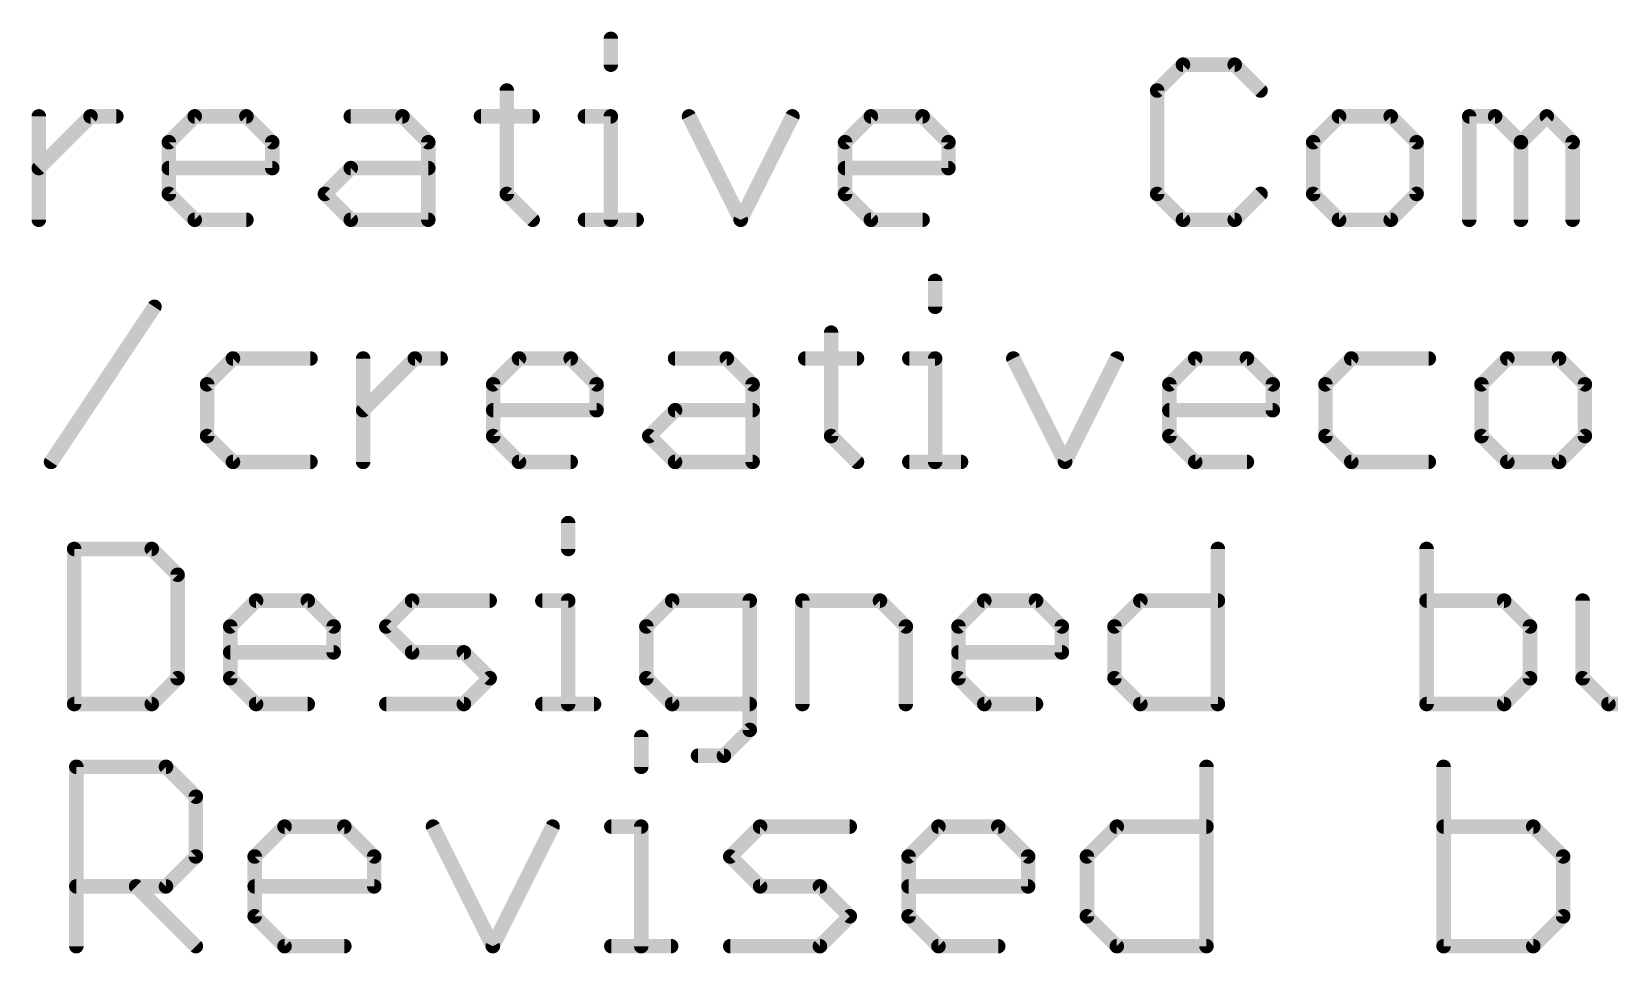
# Model space of a CAD drawing. Extents: x -33 to 74, y -16 to 15.
# Drawn here: x -1.92 to 14.64, y -15.24 to -5.57 of the extents above; entities that cross this region are included whole.
import ezdxf

# ---------------------------------------------------------------- set-up
doc = ezdxf.new("R2010")
doc.units = 0
doc.layers.add('51', color=53, linetype='CONTINUOUS')

msp = doc.modelspace()

# ---------------------------------------------------------------- linework, layer by layer
at = {"layer": '51', "const_width": 0.1524}
for points in [[(4.1598, -5.6456), (4.1598, -5.9168)], [(10.1627, -5.9168), (9.8915, -6.188)], [(10.705, -5.9168), (10.1627, -5.9168)], [(10.9762, -6.188), (10.705, -5.9168)], [(3.0683, -6.188), (3.0683, -7.2726)], [(9.8915, -6.188), (9.8915, -7.2726)], [(-1.8414, -7.5438), (-1.8414, -6.4591)], [(-1.8414, -7.0015), (-1.2991, -6.4591)], [(-1.2991, -6.4591), (-1.0279, -6.4591)], [(-0.4771, -6.7303), (-0.206, -6.4591)], [(-0.206, -6.4591), (0.3364, -6.4591)], [(0.3364, -6.4591), (0.6075, -6.7303)], [(1.4312, -6.4591), (1.9735, -6.4591)], [(1.9735, -6.4591), (2.2447, -6.7303)], [(2.7972, -6.4591), (3.3395, -6.4591)], [(3.8886, -6.4591), (4.1598, -6.4591)], [(4.1598, -6.4591), (4.1598, -7.5438)], [(4.9801, -6.4591), (5.5224, -7.5438)], [(5.5224, -7.5438), (6.0647, -6.4591)], [(6.6172, -6.7303), (6.8884, -6.4591)], [(6.8884, -6.4591), (7.4307, -6.4591)], [(7.4307, -6.4591), (7.7019, -6.7303)], [(11.7998, -6.4591), (11.5287, -6.7303)], [(12.3422, -6.4591), (11.7998, -6.4591)], [(12.6133, -6.7303), (12.3422, -6.4591)], [(13.1658, -7.5438), (13.1658, -6.4591)], [(13.1658, -6.4591), (13.437, -6.4591)], [(13.437, -6.4591), (13.7082, -6.7303)], [(13.7082, -6.7303), (13.9793, -6.4591)], [(13.9793, -6.4591), (14.2505, -6.7303)], [(-0.4771, -7.2726), (-0.4771, -6.7303)], [(0.6075, -6.7303), (0.6075, -7.0015)], [(2.2447, -6.7303), (2.2447, -7.5438)], [(6.6172, -7.2726), (6.6172, -6.7303)], [(7.7019, -6.7303), (7.7019, -7.0015)], [(11.5287, -6.7303), (11.5287, -7.2726)], [(12.6133, -7.2726), (12.6133, -6.7303)], [(13.7082, -6.7303), (13.7082, -7.5438)], [(14.2505, -6.7303), (14.2505, -7.5438)], [(0.6075, -7.0015), (-0.4771, -7.0015)], [(1.16, -7.2726), (1.4312, -7.0015)], [(1.4312, -7.0015), (2.2447, -7.0015)], [(7.7019, -7.0015), (6.6172, -7.0015)], [(-0.206, -7.5438), (-0.4771, -7.2726)], [(1.4312, -7.5438), (1.16, -7.2726)], [(3.0683, -7.2726), (3.3395, -7.5438)], [(6.8884, -7.5438), (6.6172, -7.2726)], [(9.8915, -7.2726), (10.1627, -7.5438)], [(10.705, -7.5438), (10.9762, -7.2726)], [(11.5287, -7.2726), (11.7998, -7.5438)], [(12.3422, -7.5438), (12.6133, -7.2726)], [(0.3364, -7.5438), (-0.206, -7.5438)], [(2.2447, -7.5438), (1.4312, -7.5438)], [(3.8886, -7.5438), (4.4309, -7.5438)], [(7.4307, -7.5438), (6.8884, -7.5438)], [(10.1627, -7.5438), (10.705, -7.5438)], [(11.7998, -7.5438), (12.3422, -7.5438)], [(7.5625, -8.1856), (7.5625, -8.4568)], [(-1.713, -10.0838), (-0.6284, -8.4568)], [(6.4711, -8.728), (6.4711, -9.8126)], [(0.1953, -8.9991), (-0.0759, -9.2703)], [(1.0088, -8.9991), (0.1953, -8.9991)], [(1.5613, -10.0838), (1.5613, -8.9991)], [(1.5613, -9.5415), (2.1036, -8.9991)], [(2.1036, -8.9991), (2.3748, -8.9991)], [(2.9256, -9.2703), (3.1968, -8.9991)], [(3.1968, -8.9991), (3.7391, -8.9991)], [(3.7391, -8.9991), (4.0102, -9.2703)], [(4.8339, -8.9991), (5.3762, -8.9991)], [(5.3762, -8.9991), (5.6474, -9.2703)], [(6.1999, -8.9991), (6.7422, -8.9991)], [(7.2913, -8.9991), (7.5625, -8.9991)], [(7.5625, -8.9991), (7.5625, -10.0838)], [(8.3828, -8.9991), (8.9251, -10.0838)], [(8.9251, -10.0838), (9.4674, -8.9991)], [(10.0199, -9.2703), (10.2911, -8.9991)], [(10.2911, -8.9991), (10.8334, -8.9991)], [(10.8334, -8.9991), (11.1046, -9.2703)], [(11.9283, -8.9991), (11.6571, -9.2703)], [(12.7417, -8.9991), (11.9283, -8.9991)], [(13.5654, -8.9991), (13.2942, -9.2703)], [(14.1077, -8.9991), (13.5654, -8.9991)], [(14.3789, -9.2703), (14.1077, -8.9991)], [(-0.0759, -9.2703), (-0.0759, -9.8126)], [(2.9256, -9.8126), (2.9256, -9.2703)], [(4.0102, -9.2703), (4.0102, -9.5415)], [(5.6474, -9.2703), (5.6474, -10.0838)], [(10.0199, -9.8126), (10.0199, -9.2703)], [(11.1046, -9.2703), (11.1046, -9.5415)], [(11.6571, -9.2703), (11.6571, -9.8126)], [(13.2942, -9.2703), (13.2942, -9.8126)], [(14.3789, -9.8126), (14.3789, -9.2703)], [(4.0102, -9.5415), (2.9256, -9.5415)], [(4.5627, -9.8126), (4.8339, -9.5415)], [(4.8339, -9.5415), (5.6474, -9.5415)], [(11.1046, -9.5415), (10.0199, -9.5415)], [(-0.0759, -9.8126), (0.1953, -10.0838)], [(3.1968, -10.0838), (2.9256, -9.8126)], [(4.8339, -10.0838), (4.5627, -9.8126)], [(6.4711, -9.8126), (6.7422, -10.0838)], [(10.2911, -10.0838), (10.0199, -9.8126)], [(11.6571, -9.8126), (11.9283, -10.0838)], [(13.2942, -9.8126), (13.5654, -10.0838)], [(14.1077, -10.0838), (14.3789, -9.8126)], [(0.1953, -10.0838), (1.0088, -10.0838)], [(3.7391, -10.0838), (3.1968, -10.0838)], [(5.6474, -10.0838), (4.8339, -10.0838)], [(7.2913, -10.0838), (7.8337, -10.0838)], [(10.8334, -10.0838), (10.2911, -10.0838)], [(11.9283, -10.0838), (12.7417, -10.0838)], [(13.5654, -10.0838), (14.1077, -10.0838)], [(3.7124, -10.7256), (3.7124, -10.9968)], [(-1.4703, -10.9968), (-1.4703, -12.6238)], [(-0.6568, -10.9968), (-1.4703, -10.9968)], [(-0.3856, -11.268), (-0.6568, -10.9968)], [(10.5288, -10.9968), (10.5288, -12.6238)], [(12.7184, -10.9968), (12.7184, -12.6238)], [(-0.3856, -12.3526), (-0.3856, -11.268)], [(0.1669, -11.8103), (0.4381, -11.5391)], [(0.4381, -11.5391), (0.9804, -11.5391)], [(0.9804, -11.5391), (1.2516, -11.8103)], [(1.8041, -11.8103), (2.0752, -11.5391)], [(2.0752, -11.5391), (2.8887, -11.5391)], [(3.4412, -11.5391), (3.7124, -11.5391)], [(3.7124, -11.5391), (3.7124, -12.6238)], [(4.8038, -11.5391), (4.5327, -11.8103)], [(5.6173, -11.5391), (4.8038, -11.5391)], [(5.6173, -12.895), (5.6173, -11.5391)], [(6.1698, -12.6238), (6.1698, -11.5391)], [(6.1698, -11.5391), (6.9833, -11.5391)], [(6.9833, -11.5391), (7.2545, -11.8103)], [(7.807, -11.8103), (8.0781, -11.5391)], [(8.0781, -11.5391), (8.6205, -11.5391)], [(8.6205, -11.5391), (8.8916, -11.8103)], [(9.4441, -11.8103), (9.7153, -11.5391)], [(9.7153, -11.5391), (10.5288, -11.5391)], [(13.5319, -11.5391), (12.7184, -11.5391)], [(13.8031, -11.8103), (13.5319, -11.5391)], [(14.3556, -11.5391), (14.3556, -12.3526)], [(0.1669, -12.3526), (0.1669, -11.8103)], [(1.2516, -11.8103), (1.2516, -12.0815)], [(2.0752, -12.0815), (1.8041, -11.8103)], [(4.5327, -11.8103), (4.5327, -12.3526)], [(7.2545, -11.8103), (7.2545, -12.6238)], [(7.807, -12.3526), (7.807, -11.8103)], [(8.8916, -11.8103), (8.8916, -12.0815)], [(9.4441, -12.3526), (9.4441, -11.8103)], [(13.8031, -12.3526), (13.8031, -11.8103)], [(1.2516, -12.0815), (0.1669, -12.0815)], [(2.6176, -12.0815), (2.0752, -12.0815)], [(2.8887, -12.3526), (2.6176, -12.0815)], [(8.8916, -12.0815), (7.807, -12.0815)], [(-0.6568, -12.6238), (-0.3856, -12.3526)], [(0.4381, -12.6238), (0.1669, -12.3526)], [(2.6176, -12.6238), (2.8887, -12.3526)], [(4.5327, -12.3526), (4.8038, -12.6238)], [(8.0781, -12.6238), (7.807, -12.3526)], [(9.7153, -12.6238), (9.4441, -12.3526)], [(13.5319, -12.6238), (13.8031, -12.3526)], [(14.3556, -12.3526), (14.6268, -12.6238)], [(-1.4703, -12.6238), (-0.6568, -12.6238)], [(0.9804, -12.6238), (0.4381, -12.6238)], [(1.8041, -12.6238), (2.6176, -12.6238)], [(3.4412, -12.6238), (3.9835, -12.6238)], [(4.8038, -12.6238), (5.6173, -12.6238)], [(8.6205, -12.6238), (8.0781, -12.6238)], [(10.5288, -12.6238), (9.7153, -12.6238)], [(12.7184, -12.6238), (13.5319, -12.6238)], [(14.6268, -12.6238), (15.4402, -12.6238)], [(4.4788, -12.9691), (4.4788, -13.2826)], [(5.3461, -13.1661), (5.6173, -12.895)], [(-1.4478, -15.1638), (-1.4478, -13.2826)], [(-1.4478, -13.2826), (-0.5072, -13.2826)], [(-0.5072, -13.2826), (-0.1937, -13.5961)], [(5.075, -13.1661), (5.3461, -13.1661)], [(10.4089, -13.2826), (10.4089, -15.1638)], [(12.8968, -13.2826), (12.8968, -15.1638)], [(-0.1937, -13.5961), (-0.1937, -14.2232)], [(0.4232, -14.2232), (0.7368, -13.9097)], [(0.7368, -13.9097), (1.3638, -13.9097)], [(1.3638, -13.9097), (1.6774, -14.2232)], [(2.2943, -13.9097), (2.9213, -15.1638)], [(2.9213, -15.1638), (3.5484, -13.9097)], [(4.1653, -13.9097), (4.4788, -13.9097)], [(4.4788, -13.9097), (4.4788, -15.1638)], [(5.4127, -14.2232), (5.7262, -13.9097)], [(5.7262, -13.9097), (6.6668, -13.9097)], [(7.2837, -14.2232), (7.5972, -13.9097)], [(7.5972, -13.9097), (8.2243, -13.9097)], [(8.2243, -13.9097), (8.5378, -14.2232)], [(9.1547, -14.2232), (9.4683, -13.9097)], [(9.4683, -13.9097), (10.4089, -13.9097)], [(13.8374, -13.9097), (12.8968, -13.9097)], [(14.151, -14.2232), (13.8374, -13.9097)], [(-0.1937, -14.2232), (-0.5072, -14.5367)], [(0.4232, -14.8503), (0.4232, -14.2232)], [(1.6774, -14.2232), (1.6774, -14.5367)], [(5.7262, -14.5367), (5.4127, -14.2232)], [(7.2837, -14.8503), (7.2837, -14.2232)], [(8.5378, -14.2232), (8.5378, -14.5367)], [(9.1547, -14.8503), (9.1547, -14.2232)], [(14.151, -14.8503), (14.151, -14.2232)], [(-0.5072, -14.5367), (-1.4478, -14.5367)], [(-0.8207, -14.5367), (-0.1937, -15.1638)], [(1.6774, -14.5367), (0.4232, -14.5367)], [(6.3533, -14.5367), (5.7262, -14.5367)], [(6.6668, -14.8503), (6.3533, -14.5367)], [(8.5378, -14.5367), (7.2837, -14.5367)], [(0.7368, -15.1638), (0.4232, -14.8503)], [(6.3533, -15.1638), (6.6668, -14.8503)], [(7.5972, -15.1638), (7.2837, -14.8503)], [(9.4683, -15.1638), (9.1547, -14.8503)], [(13.8374, -15.1638), (14.151, -14.8503)], [(1.3638, -15.1638), (0.7368, -15.1638)], [(4.1653, -15.1638), (4.7924, -15.1638)], [(5.4127, -15.1638), (6.3533, -15.1638)], [(8.2243, -15.1638), (7.5972, -15.1638)], [(10.4089, -15.1638), (9.4683, -15.1638)], [(12.8968, -15.1638), (13.8374, -15.1638)]]:
    msp.add_lwpolyline(points, dxfattribs=at)
at = {"layer": '51', "const_width": 0.0762}
for points in [[(4.1979, -5.6456, 1), (4.1217, -5.6456)], [(4.1217, -5.9168, 1), (4.1979, -5.9168)], [(10.1627, -5.8787, 1), (10.1627, -5.9549)], [(10.1896, -5.9438, 1), (10.1357, -5.8899)], [(10.732, -5.8899, 1), (10.6781, -5.9438)], [(10.705, -5.9549, 1), (10.705, -5.8787)], [(3.1064, -6.188, 1), (3.0302, -6.188)], [(9.9296, -6.188, 1), (9.8534, -6.188)], [(9.8646, -6.161, 1), (9.9185, -6.2149)], [(10.9492, -6.2149, 1), (11.0031, -6.161)], [(-1.8033, -6.4591, 1), (-1.8795, -6.4591)], [(-1.2991, -6.421, 1), (-1.2991, -6.4972)], [(-1.2722, -6.4861, 1), (-1.326, -6.4322)], [(-1.0279, -6.4972, 1), (-1.0279, -6.421)], [(-0.206, -6.421, 1), (-0.206, -6.4972)], [(-0.179, -6.4861, 1), (-0.2329, -6.4322)], [(0.3633, -6.4322, 1), (0.3094, -6.4861)], [(0.3364, -6.4972, 1), (0.3364, -6.421)], [(1.4312, -6.421, 1), (1.4312, -6.4972)], [(2.0005, -6.4322, 1), (1.9466, -6.4861)], [(1.9735, -6.4972, 1), (1.9735, -6.421)], [(2.7972, -6.421, 1), (2.7972, -6.4972)], [(3.3395, -6.4972, 1), (3.3395, -6.421)], [(3.8886, -6.421, 1), (3.8886, -6.4972)], [(4.1979, -6.4591, 1), (4.1217, -6.4591)], [(4.1598, -6.4972, 1), (4.1598, -6.421)], [(5.0141, -6.4421, 1), (4.946, -6.4762)], [(6.0988, -6.4762, 1), (6.0306, -6.4421)], [(6.8884, -6.421, 1), (6.8884, -6.4972)], [(6.9153, -6.4861, 1), (6.8614, -6.4322)], [(7.4576, -6.4322, 1), (7.4038, -6.4861)], [(7.4307, -6.4972, 1), (7.4307, -6.421)], [(11.7998, -6.421, 1), (11.7998, -6.4972)], [(11.8268, -6.4861, 1), (11.7729, -6.4322)], [(12.3691, -6.4322, 1), (12.3152, -6.4861)], [(12.3422, -6.4972, 1), (12.3422, -6.421)], [(13.2039, -6.4591, 1), (13.1277, -6.4591)], [(13.1658, -6.421, 1), (13.1658, -6.4972)], [(13.4639, -6.4322, 1), (13.4101, -6.4861)], [(13.437, -6.4972, 1), (13.437, -6.421)], [(14.0063, -6.4322, 1), (13.9524, -6.4861)], [(14.0063, -6.4861, 1), (13.9524, -6.4322)], [(-0.439, -6.7303, 1), (-0.5152, -6.7303)], [(-0.5041, -6.7034, 1), (-0.4502, -6.7572)], [(0.6456, -6.7303, 1), (0.5694, -6.7303)], [(0.5806, -6.7572, 1), (0.6345, -6.7034)], [(2.2828, -6.7303, 1), (2.2066, -6.7303)], [(2.2177, -6.7572, 1), (2.2716, -6.7034)], [(6.6553, -6.7303, 1), (6.5791, -6.7303)], [(6.5903, -6.7034, 1), (6.6442, -6.7572)], [(7.74, -6.7303, 1), (7.6638, -6.7303)], [(7.6749, -6.7572, 1), (7.7288, -6.7034)], [(11.5668, -6.7303, 1), (11.4906, -6.7303)], [(11.5017, -6.7034, 1), (11.5556, -6.7572)], [(12.6514, -6.7303, 1), (12.5752, -6.7303)], [(12.5864, -6.7572, 1), (12.6403, -6.7034)], [(13.7463, -6.7303, 1), (13.6701, -6.7303)], [(13.6812, -6.7034, 1), (13.7351, -6.7572)], [(13.6812, -6.7572, 1), (13.7351, -6.7034)], [(14.2886, -6.7303, 1), (14.2124, -6.7303)], [(14.2236, -6.7572, 1), (14.2774, -6.7034)], [(-1.8684, -6.9745, 1), (-1.8145, -7.0284)], [(-0.4771, -6.9634, 1), (-0.4771, -7.0396)], [(0.6075, -7.0396, 1), (0.6075, -6.9634)], [(1.4312, -6.9634, 1), (1.4312, -7.0396)], [(1.4581, -7.0284, 1), (1.4042, -6.9745)], [(2.2447, -7.0396, 1), (2.2447, -6.9634)], [(6.6172, -6.9634, 1), (6.6172, -7.0396)], [(7.7019, -7.0396, 1), (7.7019, -6.9634)], [(0.5694, -7.0015, 1), (0.6456, -7.0015)], [(7.6638, -7.0015, 1), (7.74, -7.0015)], [(-0.4502, -7.2457, 1), (-0.5041, -7.2996)], [(-0.5152, -7.2726, 1), (-0.439, -7.2726)], [(1.187, -7.2457, 1), (1.1331, -7.2996)], [(1.1331, -7.2457, 1), (1.187, -7.2996)], [(3.0953, -7.2457, 1), (3.0414, -7.2996)], [(3.0302, -7.2726, 1), (3.1064, -7.2726)], [(6.6442, -7.2457, 1), (6.5903, -7.2996)], [(6.5791, -7.2726, 1), (6.6553, -7.2726)], [(9.9185, -7.2457, 1), (9.8646, -7.2996)], [(9.8534, -7.2726, 1), (9.9296, -7.2726)], [(11.0031, -7.2996, 1), (10.9492, -7.2457)], [(11.5556, -7.2457, 1), (11.5017, -7.2996)], [(11.4906, -7.2726, 1), (11.5668, -7.2726)], [(12.5752, -7.2726, 1), (12.6514, -7.2726)], [(12.6403, -7.2996, 1), (12.5864, -7.2457)], [(-1.8795, -7.5438, 1), (-1.8033, -7.5438)], [(-0.206, -7.5057, 1), (-0.206, -7.5819)], [(-0.2329, -7.5707, 1), (-0.179, -7.5169)], [(0.3364, -7.5819, 1), (0.3364, -7.5057)], [(1.4312, -7.5057, 1), (1.4312, -7.5819)], [(1.4042, -7.5707, 1), (1.4581, -7.5169)], [(2.2066, -7.5438, 1), (2.2828, -7.5438)], [(2.2447, -7.5819, 1), (2.2447, -7.5057)], [(3.3126, -7.5707, 1), (3.3664, -7.5169)], [(3.8886, -7.5057, 1), (3.8886, -7.5819)], [(4.1217, -7.5438, 1), (4.1979, -7.5438)], [(4.4309, -7.5819, 1), (4.4309, -7.5057)], [(5.4883, -7.5268, 1), (5.5565, -7.5608)], [(5.4883, -7.5608, 1), (5.5565, -7.5268)], [(6.8884, -7.5057, 1), (6.8884, -7.5819)], [(6.8614, -7.5707, 1), (6.9153, -7.5169)], [(7.4307, -7.5819, 1), (7.4307, -7.5057)], [(10.1627, -7.5057, 1), (10.1627, -7.5819)], [(10.1357, -7.5707, 1), (10.1896, -7.5169)], [(10.6781, -7.5169, 1), (10.732, -7.5707)], [(10.705, -7.5819, 1), (10.705, -7.5057)], [(11.7998, -7.5057, 1), (11.7998, -7.5819)], [(11.7729, -7.5707, 1), (11.8268, -7.5169)], [(12.3152, -7.5169, 1), (12.3691, -7.5707)], [(12.3422, -7.5819, 1), (12.3422, -7.5057)], [(13.1277, -7.5438, 1), (13.2039, -7.5438)], [(13.6701, -7.5438, 1), (13.7463, -7.5438)], [(14.2124, -7.5438, 1), (14.2886, -7.5438)], [(7.6006, -8.1856, 1), (7.5244, -8.1856)], [(-0.5967, -8.4779, 1), (-0.6601, -8.4357)], [(7.5244, -8.4568, 1), (7.6006, -8.4568)], [(6.5092, -8.728, 1), (6.433, -8.728)], [(0.1953, -8.961, 1), (0.1953, -9.0372)], [(0.2222, -9.0261, 1), (0.1684, -8.9722)], [(1.0088, -9.0372, 1), (1.0088, -8.961)], [(1.5994, -8.9991, 1), (1.5232, -8.9991)], [(2.1036, -8.961, 1), (2.1036, -9.0372)], [(2.1306, -9.0261, 1), (2.0767, -8.9722)], [(2.3748, -9.0372, 1), (2.3748, -8.961)], [(3.1968, -8.961, 1), (3.1968, -9.0372)], [(3.2237, -9.0261, 1), (3.1698, -8.9722)], [(3.766, -8.9722, 1), (3.7121, -9.0261)], [(3.7391, -9.0372, 1), (3.7391, -8.961)], [(4.8339, -8.961, 1), (4.8339, -9.0372)], [(5.4032, -8.9722, 1), (5.3493, -9.0261)], [(5.3762, -9.0372, 1), (5.3762, -8.961)], [(6.1999, -8.961, 1), (6.1999, -9.0372)], [(6.7422, -9.0372, 1), (6.7422, -8.961)], [(7.2913, -8.961, 1), (7.2913, -9.0372)], [(7.6006, -8.9991, 1), (7.5244, -8.9991)], [(7.5625, -9.0372, 1), (7.5625, -8.961)], [(8.4169, -8.9821, 1), (8.3487, -9.0162)], [(9.5015, -9.0162, 1), (9.4334, -8.9821)], [(10.2911, -8.961, 1), (10.2911, -9.0372)], [(10.318, -9.0261, 1), (10.2642, -8.9722)], [(10.8604, -8.9722, 1), (10.8065, -9.0261)], [(10.8334, -9.0372, 1), (10.8334, -8.961)], [(11.9283, -8.961, 1), (11.9283, -9.0372)], [(11.9552, -9.0261, 1), (11.9013, -8.9722)], [(12.7417, -9.0372, 1), (12.7417, -8.961)], [(13.5654, -8.961, 1), (13.5654, -9.0372)], [(13.5923, -9.0261, 1), (13.5385, -8.9722)], [(14.1347, -8.9722, 1), (14.0808, -9.0261)], [(14.1077, -9.0372, 1), (14.1077, -8.961)], [(-0.0378, -9.2703, 1), (-0.114, -9.2703)], [(-0.1028, -9.2434, 1), (-0.0489, -9.2972)], [(2.9637, -9.2703, 1), (2.8875, -9.2703)], [(2.8986, -9.2434, 1), (2.9525, -9.2972)], [(4.0483, -9.2703, 1), (3.9721, -9.2703)], [(3.9833, -9.2972, 1), (4.0372, -9.2434)], [(5.6855, -9.2703, 1), (5.6093, -9.2703)], [(5.6205, -9.2972, 1), (5.6743, -9.2434)], [(10.058, -9.2703, 1), (9.9818, -9.2703)], [(9.993, -9.2434, 1), (10.0469, -9.2972)], [(11.1427, -9.2703, 1), (11.0665, -9.2703)], [(11.0776, -9.2972, 1), (11.1315, -9.2434)], [(11.6952, -9.2703, 1), (11.619, -9.2703)], [(11.6301, -9.2434, 1), (11.684, -9.2972)], [(13.3323, -9.2703, 1), (13.2561, -9.2703)], [(13.2673, -9.2434, 1), (13.3212, -9.2972)], [(14.417, -9.2703, 1), (14.3408, -9.2703)], [(14.352, -9.2972, 1), (14.4058, -9.2434)], [(1.5343, -9.5145, 1), (1.5882, -9.5684)], [(2.9256, -9.5034, 1), (2.9256, -9.5796)], [(3.9721, -9.5415, 1), (4.0483, -9.5415)], [(4.0102, -9.5796, 1), (4.0102, -9.5034)], [(4.8339, -9.5034, 1), (4.8339, -9.5796)], [(4.8608, -9.5684, 1), (4.807, -9.5145)], [(5.6474, -9.5796, 1), (5.6474, -9.5034)], [(10.0199, -9.5034, 1), (10.0199, -9.5796)], [(11.0665, -9.5415, 1), (11.1427, -9.5415)], [(11.1046, -9.5796, 1), (11.1046, -9.5034)], [(-0.0489, -9.7857, 1), (-0.1028, -9.8396)], [(2.9525, -9.7857, 1), (2.8986, -9.8396)], [(4.5897, -9.7857, 1), (4.5358, -9.8396)], [(4.5358, -9.7857, 1), (4.5897, -9.8396)], [(6.498, -9.7857, 1), (6.4441, -9.8396)], [(10.0469, -9.7857, 1), (9.993, -9.8396)], [(11.684, -9.7857, 1), (11.6301, -9.8396)], [(13.3212, -9.7857, 1), (13.2673, -9.8396)], [(14.4058, -9.8396, 1), (14.352, -9.7857)], [(-0.114, -9.8126, 1), (-0.0378, -9.8126)], [(2.8875, -9.8126, 1), (2.9637, -9.8126)], [(6.433, -9.8126, 1), (6.5092, -9.8126)], [(9.9818, -9.8126, 1), (10.058, -9.8126)], [(11.619, -9.8126, 1), (11.6952, -9.8126)], [(13.2561, -9.8126, 1), (13.3323, -9.8126)], [(14.3408, -9.8126, 1), (14.417, -9.8126)], [(-1.7447, -10.0627, 1), (-1.6813, -10.1049)], [(0.1953, -10.0457, 1), (0.1953, -10.1219)], [(0.1684, -10.1107, 1), (0.2222, -10.0569)], [(1.0088, -10.1219, 1), (1.0088, -10.0457)], [(1.5232, -10.0838, 1), (1.5994, -10.0838)], [(3.1968, -10.0457, 1), (3.1968, -10.1219)], [(3.1698, -10.1107, 1), (3.2237, -10.0569)], [(3.7391, -10.1219, 1), (3.7391, -10.0457)], [(4.8339, -10.0457, 1), (4.8339, -10.1219)], [(4.807, -10.1107, 1), (4.8608, -10.0569)], [(5.6093, -10.0838, 1), (5.6855, -10.0838)], [(5.6474, -10.1219, 1), (5.6474, -10.0457)], [(6.7153, -10.1107, 1), (6.7692, -10.0569)], [(7.2913, -10.0457, 1), (7.2913, -10.1219)], [(7.5244, -10.0838, 1), (7.6006, -10.0838)], [(7.8337, -10.1219, 1), (7.8337, -10.0457)], [(8.891, -10.0668, 1), (8.9592, -10.1008)], [(8.891, -10.1008, 1), (8.9592, -10.0668)], [(10.2911, -10.0457, 1), (10.2911, -10.1219)], [(10.2642, -10.1107, 1), (10.318, -10.0569)], [(10.8334, -10.1219, 1), (10.8334, -10.0457)], [(11.9283, -10.0457, 1), (11.9283, -10.1219)], [(11.9013, -10.1107, 1), (11.9552, -10.0569)], [(12.7417, -10.1219, 1), (12.7417, -10.0457)], [(13.5654, -10.0457, 1), (13.5654, -10.1219)], [(13.5385, -10.1107, 1), (13.5923, -10.0569)], [(14.0808, -10.0569, 1), (14.1347, -10.1107)], [(14.1077, -10.1219, 1), (14.1077, -10.0457)], [(3.7505, -10.7256, 1), (3.6743, -10.7256)], [(-1.4322, -10.9968, 1), (-1.5084, -10.9968)], [(-1.4703, -10.9587, 1), (-1.4703, -11.0349)], [(-0.6298, -10.9699, 1), (-0.6837, -11.0238)], [(-0.6568, -11.0349, 1), (-0.6568, -10.9587)], [(10.5669, -10.9968, 1), (10.4907, -10.9968)], [(12.7565, -10.9968, 1), (12.6803, -10.9968)], [(3.6743, -10.9968, 1), (3.7505, -10.9968)], [(-0.3475, -11.268, 1), (-0.4237, -11.268)], [(-0.4125, -11.2949, 1), (-0.3587, -11.241)], [(0.4381, -11.501, 1), (0.4381, -11.5772)], [(0.465, -11.5661, 1), (0.4111, -11.5122)], [(1.0073, -11.5122, 1), (0.9535, -11.5661)], [(0.9804, -11.5772, 1), (0.9804, -11.501)], [(2.0752, -11.501, 1), (2.0752, -11.5772)], [(2.1022, -11.5661, 1), (2.0483, -11.5122)], [(2.8887, -11.5772, 1), (2.8887, -11.501)], [(3.4412, -11.501, 1), (3.4412, -11.5772)], [(3.7505, -11.5391, 1), (3.6743, -11.5391)], [(3.7124, -11.5772, 1), (3.7124, -11.501)], [(4.8038, -11.501, 1), (4.8038, -11.5772)], [(4.8308, -11.5661, 1), (4.7769, -11.5122)], [(5.6554, -11.5391, 1), (5.5792, -11.5391)], [(5.6173, -11.5772, 1), (5.6173, -11.501)], [(6.2079, -11.5391, 1), (6.1317, -11.5391)], [(6.1698, -11.501, 1), (6.1698, -11.5772)], [(7.0102, -11.5122, 1), (6.9564, -11.5661)], [(6.9833, -11.5772, 1), (6.9833, -11.501)], [(8.0781, -11.501, 1), (8.0781, -11.5772)], [(8.1051, -11.5661, 1), (8.0512, -11.5122)], [(8.6474, -11.5122, 1), (8.5935, -11.5661)], [(8.6205, -11.5772, 1), (8.6205, -11.501)], [(9.7153, -11.501, 1), (9.7153, -11.5772)], [(9.7422, -11.5661, 1), (9.6883, -11.5122)], [(10.5288, -11.5772, 1), (10.5288, -11.501)], [(12.7184, -11.501, 1), (12.7184, -11.5772)], [(13.5589, -11.5122, 1), (13.505, -11.5661)], [(13.5319, -11.5772, 1), (13.5319, -11.501)], [(14.3937, -11.5391, 1), (14.3175, -11.5391)], [(0.205, -11.8103, 1), (0.1288, -11.8103)], [(0.14, -11.7834, 1), (0.1938, -11.8372)], [(1.2897, -11.8103, 1), (1.2135, -11.8103)], [(1.2246, -11.8372, 1), (1.2785, -11.7834)], [(1.831, -11.7834, 1), (1.7771, -11.8372)], [(1.7771, -11.7834, 1), (1.831, -11.8372)], [(4.5708, -11.8103, 1), (4.4946, -11.8103)], [(4.5057, -11.7834, 1), (4.5596, -11.8372)], [(7.2926, -11.8103, 1), (7.2164, -11.8103)], [(7.2275, -11.8372, 1), (7.2814, -11.7834)], [(7.8451, -11.8103, 1), (7.7689, -11.8103)], [(7.78, -11.7834, 1), (7.8339, -11.8372)], [(8.9297, -11.8103, 1), (8.8535, -11.8103)], [(8.8647, -11.8372, 1), (8.9186, -11.7834)], [(9.4822, -11.8103, 1), (9.406, -11.8103)], [(9.4172, -11.7834, 1), (9.4711, -11.8372)], [(13.8412, -11.8103, 1), (13.765, -11.8103)], [(13.7761, -11.8372, 1), (13.83, -11.7834)], [(0.1669, -12.0434, 1), (0.1669, -12.1196)], [(1.2135, -12.0815, 1), (1.2897, -12.0815)], [(1.2516, -12.1196, 1), (1.2516, -12.0434)], [(2.0752, -12.0434, 1), (2.0752, -12.1196)], [(2.0483, -12.1084, 1), (2.1022, -12.0545)], [(2.6445, -12.0545, 1), (2.5906, -12.1084)], [(2.6176, -12.1196, 1), (2.6176, -12.0434)], [(7.807, -12.0434, 1), (7.807, -12.1196)], [(8.8535, -12.0815, 1), (8.9297, -12.0815)], [(8.8916, -12.1196, 1), (8.8916, -12.0434)], [(-0.4237, -12.3526, 1), (-0.3475, -12.3526)], [(-0.3587, -12.3796, 1), (-0.4125, -12.3257)], [(0.1938, -12.3257, 1), (0.14, -12.3796)], [(0.1288, -12.3526, 1), (0.205, -12.3526)], [(2.9157, -12.3796, 1), (2.8618, -12.3257)], [(2.8618, -12.3796, 1), (2.9157, -12.3257)], [(4.5596, -12.3257, 1), (4.5057, -12.3796)], [(4.4946, -12.3526, 1), (4.5708, -12.3526)], [(7.8339, -12.3257, 1), (7.78, -12.3796)], [(7.7689, -12.3526, 1), (7.8451, -12.3526)], [(9.4711, -12.3257, 1), (9.4172, -12.3796)], [(9.406, -12.3526, 1), (9.4822, -12.3526)], [(13.765, -12.3526, 1), (13.8412, -12.3526)], [(13.83, -12.3796, 1), (13.7762, -12.3257)], [(14.3825, -12.3257, 1), (14.3286, -12.3796)], [(14.3175, -12.3526, 1), (14.3937, -12.3526)], [(-1.4703, -12.5857, 1), (-1.4703, -12.6619)], [(-0.6837, -12.5969, 1), (-0.6298, -12.6507)], [(-0.6568, -12.6619, 1), (-0.6568, -12.5857)], [(0.4381, -12.5857, 1), (0.4381, -12.6619)], [(0.4111, -12.6507, 1), (0.465, -12.5969)], [(0.9804, -12.6619, 1), (0.9804, -12.5857)], [(1.8041, -12.5857, 1), (1.8041, -12.6619)], [(2.5906, -12.5969, 1), (2.6445, -12.6507)], [(2.6176, -12.6619, 1), (2.6176, -12.5857)], [(3.4412, -12.5857, 1), (3.4412, -12.6619)], [(3.9835, -12.6619, 1), (3.9835, -12.5857)], [(4.8038, -12.5857, 1), (4.8038, -12.6619)], [(4.7769, -12.6507, 1), (4.8308, -12.5969)], [(5.6173, -12.6619, 1), (5.6173, -12.5857)], [(8.0781, -12.5857, 1), (8.0781, -12.6619)], [(8.0512, -12.6507, 1), (8.1051, -12.5969)], [(8.6205, -12.6619, 1), (8.6205, -12.5857)], [(9.7153, -12.5857, 1), (9.7153, -12.6619)], [(9.6883, -12.6507, 1), (9.7422, -12.5969)], [(10.5288, -12.6619, 1), (10.5288, -12.5857)], [(12.7184, -12.5857, 1), (12.7184, -12.6619)], [(13.505, -12.5969, 1), (13.5589, -12.6507)], [(13.5319, -12.6619, 1), (13.5319, -12.5857)], [(14.6268, -12.5857, 1), (14.6268, -12.6619)], [(14.5998, -12.6507, 1), (14.6537, -12.5969)], [(-1.5084, -12.6238, 1), (-1.4322, -12.6238)], [(3.6743, -12.6238, 1), (3.7505, -12.6238)], [(6.1317, -12.6238, 1), (6.2079, -12.6238)], [(7.2164, -12.6238, 1), (7.2926, -12.6238)], [(10.4907, -12.6238, 1), (10.5669, -12.6238)], [(12.6803, -12.6238, 1), (12.7565, -12.6238)], [(4.5169, -12.9691, 1), (4.4407, -12.9691)], [(5.5792, -12.895, 1), (5.6554, -12.895)], [(5.6443, -12.9219, 1), (5.5904, -12.868)], [(-1.4097, -13.2826, 1), (-1.4859, -13.2826)], [(-1.4478, -13.2445, 1), (-1.4478, -13.3207)], [(-0.4803, -13.2557, 1), (-0.5341, -13.3095)], [(-0.5072, -13.3207, 1), (-0.5072, -13.2445)], [(5.075, -13.128, 1), (5.075, -13.2042)], [(5.3192, -13.1392, 1), (5.3731, -13.1931)], [(5.3461, -13.2042, 1), (5.3461, -13.128)], [(10.447, -13.2826, 1), (10.3708, -13.2826)], [(12.9349, -13.2826, 1), (12.8587, -13.2826)], [(4.4407, -13.2826, 1), (4.5169, -13.2826)], [(-0.1556, -13.5961, 1), (-0.2318, -13.5961)], [(-0.2206, -13.6231, 1), (-0.1667, -13.5692)], [(0.7368, -13.8716, 1), (0.7368, -13.9478)], [(0.7637, -13.9366, 1), (0.7098, -13.8827)], [(1.3908, -13.8827, 1), (1.3369, -13.9366)], [(1.3638, -13.9478, 1), (1.3638, -13.8716)], [(2.3284, -13.8926, 1), (2.2602, -13.9267)], [(3.5825, -13.9267, 1), (3.5143, -13.8926)], [(4.1653, -13.8716, 1), (4.1653, -13.9478)], [(4.5169, -13.9097, 1), (4.4407, -13.9097)], [(4.4788, -13.9478, 1), (4.4788, -13.8716)], [(5.7262, -13.8716, 1), (5.7262, -13.9478)], [(5.7531, -13.9366, 1), (5.6993, -13.8827)], [(6.6668, -13.9478, 1), (6.6668, -13.8716)], [(7.5972, -13.8716, 1), (7.5972, -13.9478)], [(7.6242, -13.9366, 1), (7.5703, -13.8827)], [(8.2513, -13.8827, 1), (8.1974, -13.9366)], [(8.2243, -13.9478, 1), (8.2243, -13.8716)], [(9.4683, -13.8716, 1), (9.4683, -13.9478)], [(9.4952, -13.9366, 1), (9.4413, -13.8827)], [(10.4089, -13.9478, 1), (10.4089, -13.8716)], [(12.8968, -13.8716, 1), (12.8968, -13.9478)], [(13.8644, -13.8827, 1), (13.8105, -13.9366)], [(13.8374, -13.9478, 1), (13.8374, -13.8716)], [(-0.2318, -14.2232, 1), (-0.1556, -14.2232)], [(-0.1667, -14.2501, 1), (-0.2206, -14.1963)], [(0.4613, -14.2232, 1), (0.3851, -14.2232)], [(0.3963, -14.1963, 1), (0.4502, -14.2501)], [(1.7155, -14.2232, 1), (1.6393, -14.2232)], [(1.6504, -14.2501, 1), (1.7043, -14.1963)], [(5.4396, -14.1963, 1), (5.3857, -14.2501)], [(5.3857, -14.1963, 1), (5.4396, -14.2501)], [(7.3218, -14.2232, 1), (7.2456, -14.2232)], [(7.2568, -14.1963, 1), (7.3107, -14.2501)], [(8.5759, -14.2232, 1), (8.4997, -14.2232)], [(8.5109, -14.2501, 1), (8.5648, -14.1963)], [(9.1928, -14.2232, 1), (9.1166, -14.2232)], [(9.1278, -14.1963, 1), (9.1817, -14.2501)], [(14.1891, -14.2232, 1), (14.1129, -14.2232)], [(14.124, -14.2501, 1), (14.1779, -14.1963)], [(-1.4478, -14.4986, 1), (-1.4478, -14.5748)], [(-0.7938, -14.5098, 1), (-0.8477, -14.5637)], [(-0.5341, -14.5098, 1), (-0.4803, -14.5637)], [(-0.5072, -14.5748, 1), (-0.5072, -14.4986)], [(0.4232, -14.4986, 1), (0.4232, -14.5748)], [(1.6393, -14.5367, 1), (1.7155, -14.5367)], [(1.6774, -14.5748, 1), (1.6774, -14.4986)], [(5.7262, -14.4986, 1), (5.7262, -14.5748)], [(5.6993, -14.5637, 1), (5.7531, -14.5098)], [(6.3802, -14.5098, 1), (6.3263, -14.5637)], [(6.3533, -14.5748, 1), (6.3533, -14.4986)], [(7.2837, -14.4986, 1), (7.2837, -14.5748)], [(8.4997, -14.5367, 1), (8.5759, -14.5367)], [(8.5378, -14.5748, 1), (8.5378, -14.4986)], [(0.4502, -14.8233, 1), (0.3963, -14.8772)], [(0.3851, -14.8503, 1), (0.4613, -14.8503)], [(6.6938, -14.8772, 1), (6.6399, -14.8233)], [(6.6399, -14.8772, 1), (6.6938, -14.8233)], [(7.3107, -14.8233, 1), (7.2568, -14.8772)], [(7.2456, -14.8503, 1), (7.3218, -14.8503)], [(9.1817, -14.8233, 1), (9.1278, -14.8772)], [(9.1166, -14.8503, 1), (9.1928, -14.8503)], [(14.1129, -14.8503, 1), (14.1891, -14.8503)], [(14.1779, -14.8772, 1), (14.124, -14.8233)], [(-1.4859, -15.1638, 1), (-1.4097, -15.1638)], [(-0.2206, -15.1907, 1), (-0.1667, -15.1369)], [(0.7368, -15.1257, 1), (0.7368, -15.2019)], [(0.7098, -15.1907, 1), (0.7637, -15.1369)], [(1.3638, -15.2019, 1), (1.3638, -15.1257)], [(2.8873, -15.1468, 1), (2.9554, -15.1808)], [(2.8873, -15.1808, 1), (2.9554, -15.1468)], [(4.1653, -15.1257, 1), (4.1653, -15.2019)], [(4.4407, -15.1638, 1), (4.5169, -15.1638)], [(4.7924, -15.2019, 1), (4.7924, -15.1257)], [(5.4127, -15.1257, 1), (5.4127, -15.2019)], [(6.3263, -15.1369, 1), (6.3802, -15.1907)], [(6.3533, -15.2019, 1), (6.3533, -15.1257)], [(7.5972, -15.1257, 1), (7.5972, -15.2019)], [(7.5703, -15.1907, 1), (7.6242, -15.1369)], [(8.2243, -15.2019, 1), (8.2243, -15.1257)], [(9.4683, -15.1257, 1), (9.4683, -15.2019)], [(9.4413, -15.1907, 1), (9.4952, -15.1369)], [(10.3708, -15.1638, 1), (10.447, -15.1638)], [(10.4089, -15.2019, 1), (10.4089, -15.1257)], [(12.8968, -15.1257, 1), (12.8968, -15.2019)], [(12.8587, -15.1638, 1), (12.9349, -15.1638)], [(13.8105, -15.1369, 1), (13.8644, -15.1907)], [(13.8374, -15.2019, 1), (13.8374, -15.1257)]]:
    msp.add_lwpolyline(points, format="xyb", dxfattribs=at)

doc.saveas('drawing.dxf')
